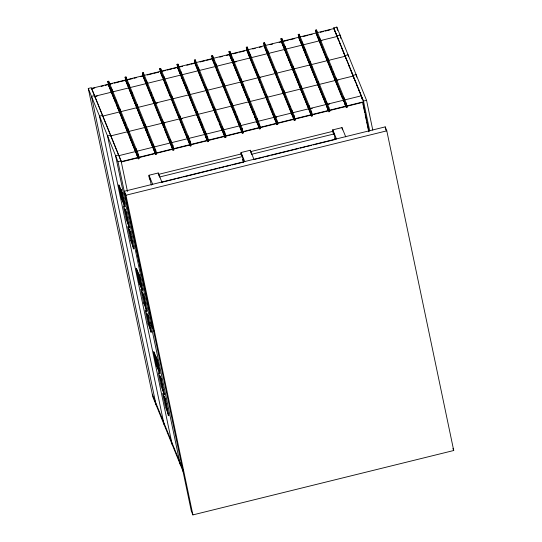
<?xml version="1.0" encoding="UTF-8"?>
<svg xmlns="http://www.w3.org/2000/svg" width="542" height="542" viewBox="0 0 542 542"><rect width="100%" height="100%" fill="white"/><g stroke="black" fill="none" stroke-linecap="round" stroke-linejoin="round"><path stroke-width="0.81" d="M148.393 317.869L147.858 317.998M161.489 380.409L160.947 380.545M115.561 102.668L108.637 85.622L107.763 81.456L108.685 81.225L138.413 154.443L139.287 158.61L138.366 158.84L136.259 153.643M128 86.388L125.954 81.347L125.08 77.181L126.001 76.95L155.73 150.168L156.604 154.335L155.683 154.565L153.271 148.63L152.397 144.457L153.318 144.233L153.759 146.313M143.122 76.381L142.397 72.906L143.318 72.675L173.047 145.893L173.921 150.059L173 150.29L170.588 144.355L169.714 140.182L170.635 139.958L170.926 141.347M162.627 77.838L160.581 72.797L159.714 68.631L160.628 68.4L190.364 141.618L191.231 145.791L190.317 146.015L187.905 140.08L187.031 135.906L187.952 135.683L188.535 138.461L204.93 134.423M177.024 64.356L177.945 64.125L207.674 137.343L208.548 141.516L207.627 141.74L206.753 137.573L177.024 64.356L177.898 68.522M195.215 64.254L194.341 60.081L195.262 59.857L224.991 133.068L225.865 137.241L224.944 137.465L222.532 131.53M212.532 59.979L211.658 55.806L212.579 55.582L242.308 128.793L243.182 132.966L242.26 133.19L239.849 127.255M231.888 60.738L229.842 55.704L228.975 51.531L229.889 51.307L259.625 124.518L260.492 128.691L259.577 128.915L254.381 116.13M247.159 51.429L246.285 47.256L247.206 47.032L276.935 120.249L277.809 124.416L276.887 124.646L266.44 98.922M264.476 47.154L263.602 42.981L264.523 42.757L294.252 115.974L295.126 120.141L294.204 120.371L283.757 94.647M281.793 42.879L280.919 38.712L281.84 38.482L311.569 111.699L312.443 115.866L311.521 116.096L309.109 110.155M298.229 34.437L299.15 34.207L328.879 107.424L329.753 111.591L328.831 111.821L327.964 107.648L298.229 34.437L299.103 38.604L301.44 44.363M315.546 30.162L316.467 29.932L346.196 103.149L347.07 107.316L346.148 107.546L345.274 103.373L315.546 30.162L316.42 34.329L318.757 40.088M183.596 472.665L152.878 397.015L88.278 88.454L91.347 87.696L121.076 160.913L127.472 191.462M334.102 29.512L333.757 27.859L336.826 27.1L366.555 100.317L372.794 130.127M91.564 88.746L91.496 88.4L108.353 84.24L138.081 157.458L121.225 161.618M143.901 75.467L160.296 71.415L190.1 144.978L173.704 149.03M161.218 71.192L177.607 67.14L207.342 140.358L190.947 144.402L189.436 140.696M178.528 66.917L194.924 62.865L224.652 136.083L208.257 140.127L206.753 136.421M195.845 62.642L212.24 58.597L241.969 131.808L225.574 135.859L223.467 130.663M247.789 49.817L264.184 45.772L293.913 118.983L277.518 123.034L276.013 119.321M265.106 45.542L281.501 41.497L311.23 114.714L294.834 118.759L293.933 116.53M299.733 36.992L316.128 32.947L345.857 106.164L329.468 110.209L328.865 108.725M317.05 32.723L333.906 28.557L363.635 101.774L346.778 105.934L346.175 104.45M92.37 88.549L94.775 87.953M101.198 86.368L103.603 85.778M105.209 85.379L108.42 84.586L138.149 157.803L121.3 161.963M112.621 83.549L109.342 84.362L109.267 84.01L125.663 79.965L155.391 153.183L139.003 157.227L137.797 154.26M114.26 83.15L119.179 81.93M120.819 81.53L125.737 80.311L136.367 106.496M127.478 79.884L132.397 78.671M134.037 78.265L136.496 77.655M140.595 76.646L143.054 76.036M147.255 74.999L152.173 73.787M153.813 73.38L158.725 72.167M162.105 71.334L165.385 70.528M167.024 70.121L171.943 68.909M173.582 68.502L176.042 67.892M180.242 66.856L182.701 66.253M186.8 65.236L189.26 64.633M190.899 64.227L194.178 63.421M200.018 61.978L204.937 60.765M206.577 60.358L211.495 59.146M219.788 57.093L222.247 56.49M226.346 55.474L228.805 54.871M233.006 53.834L237.924 52.621M239.564 52.215L244.483 51.002M252.782 48.949L255.241 48.346M259.34 47.33L261.8 46.727M270.099 44.674L272.558 44.071M279.116 42.452L281.576 41.842L311.304 115.06L294.909 119.105M283.31 41.416L288.229 40.203M289.868 39.796L294.787 38.584M303.086 36.531L308.005 35.318M309.645 34.912L312.104 34.309M320.336 32.276L323.547 31.483M325.153 31.084L329.963 29.898M111.564 92.154L94.708 96.313L102.431 115.344M112.485 91.93L128.881 87.879M129.802 87.655L146.191 83.603M147.112 83.38L163.508 79.335M164.429 79.105L180.825 75.06M181.746 74.83L198.142 70.785M199.056 70.555L215.452 66.51M216.373 66.28L232.769 62.235M233.69 62.005L250.086 57.96M251.007 57.73L267.402 53.685M268.317 53.462L284.713 49.41M285.634 49.186L302.029 45.135M319.346 40.86L302.951 44.911L302.368 42.12L301.447 42.351L302.321 46.517M319.387 38.475L320.268 40.636L337.117 36.477M94.782 96.666L97.187 96.07M234.584 62.154L236.224 61.747M320.336 40.982L321.941 40.589M102.594 115.405L99.525 116.157L164.124 424.718M345.01 55.562L348.079 54.803L348.425 56.456M119.599 111.943L102.743 116.103L118.813 155.683L135.669 151.516M120.52 111.713L136.916 107.668M137.837 107.445L154.226 103.393M155.148 103.17L171.543 99.118M172.464 98.895L188.86 94.843M189.781 94.62L206.177 90.568M207.091 90.345L223.487 86.3M224.408 86.07L240.804 82.025M240.797 79.511L241.725 81.795L258.121 77.75M275.438 73.475L259.042 77.52L258.459 74.735L257.538 74.959L258.412 79.132L260.262 83.698M292.748 69.2L276.352 73.245L275.77 70.46L274.848 70.684L275.722 74.857L283.141 93.122M293.669 68.969L310.065 64.925M327.382 60.65L310.986 64.694L310.403 61.91L309.482 62.14L310.207 65.616M345.152 56.26L328.303 60.426L327.714 57.635L326.799 57.865L327.524 61.341M156.042 103.312L157.681 102.905M241.8 82.14L243.439 81.74M259.11 77.865L260.749 77.465M110.629 135.188L107.56 135.947L172.16 444.501M353.045 75.352L356.114 74.593L356.629 77.072M110.778 135.893L127.634 131.733M128.556 131.503L144.951 127.458M145.866 127.228L162.261 123.183M163.183 122.953L179.578 118.908M179.571 116.395L180.5 118.678L196.895 114.633M214.212 110.358L197.816 114.409L197.234 111.618L196.312 111.848L197.186 116.015L204.598 134.28M215.127 110.134L231.522 106.083M232.443 105.859L248.839 101.808M249.76 101.584L266.156 97.533M283.466 93.265L267.077 97.309L266.495 94.525L265.573 94.748L266.298 98.224M284.387 93.034L300.783 88.99M302.524 88.556L318.1 84.715M335.417 80.44L319.021 84.484L319.096 84.83M353.188 76.049L336.338 80.209L336.406 80.562L338.012 80.162M163.257 123.305L164.897 122.898M180.574 119.03L182.214 118.623M118.664 154.978L115.595 155.737L180.195 464.291M152.986 147.248L136.591 151.293L136.008 148.508L135.087 148.732L135.961 152.905M153.901 147.017L170.296 142.973M171.218 142.742L187.613 138.698M205.852 134.192L222.247 130.148M223.982 129.714L239.557 125.873M241.298 125.446L256.874 121.598M274.191 117.323L257.796 121.374L257.87 121.72M291.501 113.048L275.112 117.099L275.18 117.445L276.82 117.038M308.818 108.773L292.423 112.824L292.497 113.17M309.739 108.549L326.135 104.498M327.056 104.274L343.452 100.229M344.373 99.999L361.223 95.839L361.297 96.185M310.634 108.691L312.273 108.285M327.951 104.416L329.59 104.017M107.763 81.456L137.499 154.666L138.413 154.443M125.08 77.181L154.809 150.391L155.73 150.168M142.397 72.906L172.126 146.123L173.047 145.893M159.714 68.631L189.443 141.848L190.364 141.618M206.753 137.573L207.674 137.343M194.341 60.081L224.07 133.298L224.991 133.068M211.658 55.806L241.386 129.023L242.308 128.793M228.975 51.531L258.703 124.748L259.625 124.518M246.285 47.256L276.013 120.473L276.935 120.249M263.602 42.981L293.33 116.198L294.252 115.974M280.919 38.712L310.647 111.923L311.569 111.699M327.964 107.648L328.879 107.424M345.274 103.373L346.196 103.149M88.278 88.454L118.007 161.672L121.076 160.913M333.757 27.859L363.486 101.069L366.555 100.317M172.708 148.908L156.313 152.952L155.71 151.469M190.025 144.633L173.63 148.677L173.027 147.194M139.07 157.573L155.466 153.528L136.984 108.014M156.387 153.298L172.783 149.253L142.98 75.69L126.584 79.742L126.659 80.087M191.014 144.755L207.41 140.703M208.331 140.48L224.727 136.428M225.648 136.205L242.044 132.153M242.965 131.93L259.361 127.885M260.275 127.655L276.671 123.61M277.592 123.38L293.988 119.335M312.226 114.829L328.615 110.785M329.536 110.554L345.932 106.51M346.853 106.286L363.709 102.12M151.36 185.134L148.989 175.256L158.196 172.986L161.943 182.22M241.664 155.507L241.041 152.532L250.248 150.256L253.995 159.49M333.737 134.45L332.781 129.884L341.982 127.614L345.735 136.848M158.196 172.986L158.488 174.375L241.332 153.921L242.403 156.557L243.568 162.119L232.084 164.951M242.403 156.557L159.558 177.01L158.488 174.375M334.766 138.156L335.302 139.47L334.143 133.915L251.61 154.287L250.81 152.309M124.369 191.265L385.193 126.882L386.798 130.839L453.722 450.51L192.898 514.9L191.292 510.943L124.369 191.265L125.974 195.222L192.898 514.9M161.543 182.369L175.486 178.928M177.126 178.521L182.044 177.309M183.691 176.902L217.322 168.596M218.961 168.196L223.88 166.977M225.519 166.57L230.445 165.357M253.595 159.646L263.398 157.221M265.031 156.821L269.936 155.608M271.569 155.208L298.534 148.549M300.166 148.149L305.071 146.936M306.704 146.53L311.609 145.324M313.242 144.917L334.489 139.673M125.974 195.222L386.798 130.839M123.44 198.494L121.598 198.948L118.684 185.046L121.903 193.074M125.385 209.307L126.062 212.566L126.449 212.471M126.455 212.728L126.076 212.823L125.297 209.117M126.571 213.623L123.359 205.818L126.266 219.72L127.804 219.341M130.812 233.317L130.432 233.412L130.087 231.786M130.818 233.575L130.439 233.67L129.66 229.964M130.934 234.476L127.722 226.664L130.636 240.567L132.167 240.187M139.362 276.467L136.144 268.439L139.057 282.341L140.358 282.016L138.65 273.839M143.908 295.864L143.522 295.959L143.183 294.333M143.915 296.122L143.535 296.217L143.068 293.994M144.03 297.016L140.818 289.211L143.725 303.113L145.263 302.734M148.271 316.711L147.891 316.806L147.377 314.367M148.352 317.876L145.181 310.058L148.095 323.96L149.626 323.581M157.011 358.668L156.624 358.763L157.539 361.019M158.352 365.281L156.516 365.735L153.603 351.833L156.821 359.861M161.367 379.258L160.981 379.353L160.473 376.914M160.371 376.643L160.988 379.61L161.374 379.515M165.73 400.104L165.344 400.199L164.836 397.76M165.737 400.362L165.357 400.457L164.734 397.489M334.854 31.063L335.437 32.506M336.026 33.943L336.9 36.104M337.192 36.822L338.12 39.105M339.665 42.913L340.281 44.43M341.826 48.238L342.449 49.762M343.066 51.28L344.922 55.846M345.539 57.371L346.155 58.895M348.933 65.745L349.556 67.262M350.173 68.787L353.262 76.395M354.807 80.202L355.423 81.727M356.968 85.528L357.591 87.052M358.208 88.576L360.064 93.143M361.9 97.668L362.503 99.152M337.713 38.936L336.975 35.772L340.044 35.013L340.735 38.326M345.593 58.34L345.749 58.726M353.628 78.129L353.784 78.509M361.663 97.919L362.198 99.233M330.776 66.51L331.697 68.793M332.937 71.842L333.865 74.125M346.467 105.832L347.07 107.316M327.05 60.514L319.631 42.242L318.764 38.075L319.678 37.852L320.261 40.63M327.666 62.032L342.503 98.563M344.339 103.095L345.247 105.317M304.184 47.953L305.112 50.237M311.291 65.46L312.219 67.743M324.272 97.425L325.2 99.708M329.15 110.107L329.753 111.591M298.886 37.567L328.317 110.04M302.626 47.283L309.428 64.024M310.356 66.307L314.99 77.723M315.607 79.247L325.498 103.603M327.93 109.592L326.426 105.886L325.552 101.713L326.474 101.49L326.907 103.569M332.781 129.884L336.528 139.118M334.143 133.915L333.066 131.272L250.54 151.645L250.248 150.256M452.916 448.532L453.722 450.51M284.171 45.589L285.051 47.743M295.525 73.536L296.454 75.819M297.687 78.868L298.615 81.151M311.243 112.255L312.151 114.484L328.547 110.439L298.818 37.222L282.423 41.267L281.84 38.482M311.84 114.382L312.443 115.866M282.084 43.597L284.13 48.638M292.111 68.299L285.004 50.792L284.13 46.626L285.051 46.395L285.485 48.482M308.493 108.637L293.039 70.582L292.165 66.415L293.087 66.185L293.378 67.574M289.028 104.45L289.95 106.733M291.19 109.775L292.118 112.059M294.523 118.657L295.126 120.141M264.767 47.872L266.813 52.913M274.794 72.574L267.687 55.067L266.813 50.901L267.734 50.67L268.175 52.757M248.378 51.26L249.252 53.414M255.946 69.911L257.497 73.719M269.55 103.4L270.472 105.683M271.711 108.725L272.64 111.008M247.45 52.147L249.496 57.188M257.789 77.608L250.377 59.342L249.503 55.176L250.424 54.945L250.858 57.032M260.878 85.223L265.824 97.397M231.353 56.253L230.479 54.092L246.867 50.047L276.603 123.258L260.207 127.309L259.3 125.08M242.958 84.837L243.886 87.12M253.778 111.476L254.706 113.759M259.889 127.207L260.492 128.691M229.625 54.667L258.758 126.401M233.365 64.376L240.167 81.124M241.4 84.166L248.202 100.907M253.764 114.613L249.13 103.19L248.256 99.023L249.178 98.793L249.76 101.578M214.036 60.528L213.162 58.367L229.557 54.322L259.286 127.533L242.891 131.584L241.989 129.355M221.319 78.461L222.247 80.744M234.3 110.426L235.228 112.709M236.461 115.751L237.389 118.034M242.579 131.482L243.182 132.966M212.823 60.697L214.578 65.013M216.055 68.651L222.85 85.399M230.885 105.182L223.778 87.682L222.904 83.509L223.826 83.285L224.259 85.365M239.232 125.73L231.813 107.465L230.939 103.298L231.861 103.068L232.152 104.464M241.041 152.532L244.794 161.767M242.498 159.477L243.568 162.119M205.547 86.537L206.475 88.82M207.715 91.869L208.643 94.152M225.262 135.757L225.865 137.241M195.506 64.972L197.261 69.288M198.738 72.926L205.533 89.674M213.568 109.457L206.461 91.957L205.587 87.784L206.509 87.56L206.949 89.64M218.514 121.638L214.497 111.74L213.623 107.573L214.544 107.343L214.984 109.43M219.137 123.156L221.915 130.005M186.069 85.487L186.997 87.77M199.049 117.451L199.978 119.735M201.211 122.777L202.139 125.06M207.945 140.032L208.548 141.516M177.681 67.493L206.807 139.219M178.189 69.247L180.235 74.281M181.421 77.201L188.223 93.942M196.258 113.732L189.151 96.225L188.277 92.059L189.199 91.828L189.632 93.915M205.222 135.805L206.421 138.772M165.974 82.912L167.519 86.713M164.104 81.476L170.29 96.7M172.139 101.266L178.941 118.007M180.174 121.049L186.976 137.797M145.947 80.501L146.821 82.662M150.825 92.513L151.746 94.796M152.986 97.838L153.914 100.121M163.799 124.477L164.727 126.76M143.271 77.072L153.589 102.492M154.829 105.541L161.624 122.282M162.864 125.324L163.792 127.607M164.409 129.131L169.66 142.072M128.047 83.339L128.921 85.494M131.347 91.456L132.268 93.739M144.321 123.427L145.249 125.71M146.489 128.752L147.417 131.035M136.279 106.767L129.165 89.261L128.298 85.094L129.213 84.864L129.504 86.259M137.512 109.816L144.308 126.557M152.343 146.347L145.236 128.84L144.362 124.667L145.283 124.443L145.723 126.53M148.989 175.256L152.736 184.49M110.731 87.608L111.605 89.769M115.575 99.538L116.503 101.821M117.736 104.863L118.664 107.147M124.843 122.37L125.771 124.653M116.178 104.193L118.962 111.042M120.195 114.084L126.997 130.832M128.542 134.633L127.052 128.942L127.973 128.718L128.407 130.805M129.159 136.157L135.033 150.622M91.496 88.4L94.416 95.595M119.118 156.421L120.92 160.872M122.892 198.406L124.464 202.369M126.062 212.566L126.686 214.327M126.035 213.758L126.489 213.426L129.565 227.938L129.03 228.074L125.209 209.659M126.266 219.72L129.443 227.532M130.398 234.605L130.852 234.273L133.928 248.792L133.393 248.92L129.403 229.693M131.631 240.323L132.505 242.477M130.636 240.567L133.806 248.385M139.165 275.37L140.087 277.619M140.351 281.799L141.882 285.559M140.236 284.421L139.362 282.26L136.455 268.365L139.667 276.278L142.573 290.18L140.825 285.864M142.187 289.95L139.05 282.226L140.358 281.908L138.644 273.635M139.057 282.341L142.268 290.255L139.362 276.352M143.488 297.151L143.948 296.82L147.024 311.332L146.489 311.467L142.499 292.24M145.602 305.024L142.492 292.03M143.725 303.113L146.902 310.925M150.513 322.524L154.179 331.535M149.999 325.749L149.084 323.493L147.031 313.696M149.091 323.716L149.965 325.871M148.095 323.96L151.265 331.779M157.573 360.857L153.908 351.758L156.821 365.66M157.81 365.193L159.07 368.391M157.112 366.378L160.032 373.573L157.126 359.671M161.618 380.924L158.278 372.605L161.184 386.507L164.362 394.319M160.988 379.61L161.604 381.114M162.783 387.544L160.296 377.056M162.18 386.256L162.769 387.699M165.852 401.263L162.641 393.458L165.547 407.354L168.725 415.172M165.317 401.392L165.771 401.06L168.847 415.578L168.311 415.707L164.321 396.48M152.295 394.23L183.013 469.887M385.193 126.882L385.884 130.195M363.486 101.069L369.732 130.879M362.889 102.54L368.939 131.442M362.869 103.698L364.773 112.783M365.118 114.437L366.331 120.216M366.677 121.869L368.75 131.781M336.826 27.1L337.524 30.413M344.075 98.603L343.784 97.214L342.869 97.438L343.736 101.611M336.04 78.814L335.749 77.425L334.834 77.648L335.701 81.822M341.982 127.614L342.463 129.884M316.467 29.932L316.907 32.019M332.558 130.08L333.195 133.115M318.73 83.089L318.439 81.7L317.517 81.923L318.391 86.097M299.15 34.207L299.59 36.294M310.647 111.923L311.521 116.096M309.59 107.844L309.157 105.758L308.235 105.988L308.96 109.464M301.704 88.752L301.122 85.975L300.2 86.198L301.074 90.372M293.33 116.198L294.204 120.371M292.28 112.119L291.84 110.033L290.918 110.263L291.792 114.43M284.387 93.028L283.805 90.25L282.883 90.473L283.615 93.949M264.523 42.757L264.957 44.844M276.013 120.473L276.887 124.646M274.814 115.697L274.523 114.308L273.608 114.538L274.476 118.705M247.206 47.032L247.647 49.119M258.703 124.748L259.577 128.915M257.504 119.972L257.213 118.583L256.291 118.813L257.165 122.98M241.725 81.788L241.143 79.01L240.221 79.234L241.095 83.407M233.541 61.307L233.107 59.22L232.186 59.451L233.06 63.617M229.889 51.307L230.33 53.387M241.386 129.023L242.26 133.19M240.479 125.636L239.896 122.858L238.975 123.088L239.706 126.564M240.98 153.488L241.298 155.005M216.231 65.582L215.791 63.495L214.869 63.719L215.743 67.892M212.579 55.582L213.013 57.662M224.07 133.298L224.944 137.465M223.162 129.911L222.579 127.133L221.658 127.363L222.389 130.832M198.914 69.857L198.474 67.77L197.552 67.994L198.426 72.167M195.262 59.857L195.554 61.246M205.845 134.186L205.269 131.408L204.348 131.631L205.072 135.107M181.597 74.125L181.163 72.045L180.242 72.269L181.116 76.442M177.945 64.125L178.237 65.521M189.443 141.848L190.317 146.015M180.5 118.671L179.917 115.893L178.995 116.124L179.869 120.29M172.315 98.19L171.882 96.103L170.96 96.334L171.834 100.5M164.28 78.4L163.847 76.32L162.925 76.544L163.799 80.717M160.628 68.4L161.069 70.487M172.126 146.123L173 150.29M163.04 122.255L162.6 120.168L161.679 120.399L162.553 124.565M155.005 102.465L154.565 100.378L153.643 100.609L154.517 104.775M147.261 84.064L146.53 80.595L145.608 80.819L146.482 84.992M143.318 72.675L143.752 74.762M154.809 150.391L155.683 154.565M137.688 106.74L137.248 104.653L136.333 104.884L137.201 109.05M148.928 176.211L149.565 179.246M126.001 76.95L126.435 79.037M137.499 154.666L138.366 158.84M120.371 111.015L119.938 108.928L119.016 109.159L119.89 113.325M112.194 90.534L111.903 89.139L110.981 89.369L111.855 93.536M108.685 81.225L108.976 82.614M118.007 161.672L152.925 328.459M147.973 315.485L148.278 316.968L147.898 317.063L147.431 314.841M157.729 362.097L158.04 363.574M148.312 317.666L151.387 332.185L150.852 332.314L147.038 313.906M161.408 380.213L164.483 394.725L163.948 394.861L159.958 375.633M130.263 231.746L130.608 233.372M147.587 314.313L148.068 316.765M160.845 377.672L161.157 379.312M121.903 192.959L124.809 206.861L121.591 198.833L122.898 198.514L121.015 189.422M156.821 359.746L159.727 373.648L156.509 365.626L157.817 365.301L155.988 356.575M125.209 209.456L127.262 219.253M129.572 230.303L131.625 240.099M164.321 396.277L166.543 406.886M121.015 189.632L122.898 198.623M156.11 357.232L157.817 365.41M94.85 97.004L94.559 95.616L91.496 96.374L156.089 404.928M122.207 192.884L118.996 184.971L121.903 198.867L125.121 206.787L122.207 192.884"/></g></svg>
